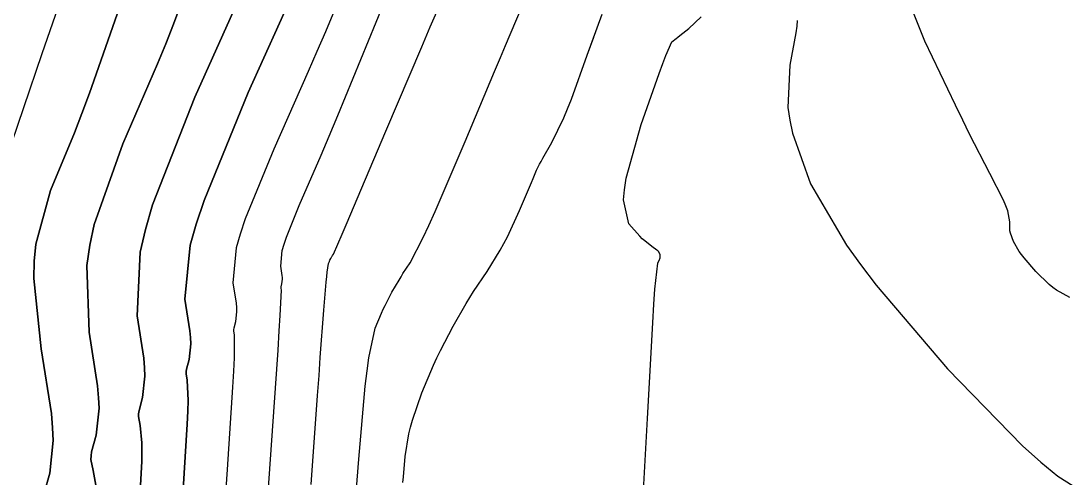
# Model space of a CAD drawing. Header units: metres. Extents: x 837117 to 838479, y 1189012 to 1191015.
# Drawn here: x 837843.6 to 837900.8, y 1190327.7 to 1190352.7 of the extents above; entities that cross this region are included whole.
import ezdxf

# ---------------------------------------------------------------- set-up
doc = ezdxf.new("R2010")
doc.units = ezdxf.units.M
doc.header["$LTSCALE"] = 0.3
doc.layers.add('COTAS 10', color=1, linetype='Continuous')
doc.layers.add('COTAS INT', color=252, linetype='Continuous')

msp = doc.modelspace()

# ---------------------------------------------------------------- linework, layer by layer
at = {"layer": 'COTAS 10'}
for points in [[(837850.088, 1190325.963), (837850.236, 1190328.609), (837850.249, 1190329.149), (837850.249, 1190329.604), (837850.149, 1190330.554), (837850.059, 1190331.033), (837850.067, 1190331.193), (837850.088, 1190331.365), (837850.283, 1190332.084), (837850.41, 1190333.252), (837850.39, 1190333.708), (837850.344, 1190334.221), (837849.979, 1190336.55), (837850.144, 1190340.024), (837850.434, 1190341.259), (837850.83, 1190342.612), (837853.141, 1190348.486), (837855.632, 1190354.063)], [(837855.632, 1190354.063), (837853.141, 1190348.486), (837850.83, 1190342.612), (837850.434, 1190341.259), (837850.144, 1190340.024), (837849.979, 1190336.55), (837850.344, 1190334.221), (837850.39, 1190333.708), (837850.41, 1190333.252), (837850.283, 1190332.084), (837850.088, 1190331.365), (837850.067, 1190331.193), (837850.059, 1190331.033), (837850.149, 1190330.554), (837850.249, 1190329.604), (837850.249, 1190329.149), (837850.236, 1190328.609), (837850.088, 1190325.963)], [(837861.776, 1190324.815), (837862.084, 1190328.711), (837862.447, 1190332.699), (837862.546, 1190333.534), (837862.643, 1190334.251), (837862.985, 1190335.866), (837863.33, 1190336.686), (837863.429, 1190336.901), (837863.529, 1190337.112), (837863.902, 1190337.832), (837864.288, 1190338.498), (837864.396, 1190338.675), (837864.505, 1190338.848), (837864.903, 1190339.447), (837865.607, 1190340.815), (837865.908, 1190341.473), (837866.256, 1190342.252), (837867.898, 1190346.076), (837869.505, 1190349.891), (837869.83, 1190350.664), (837870.104, 1190351.315), (837870.662, 1190352.644), (837870.885, 1190353.148)], [(837861.776, 1190324.815), (837862.084, 1190328.711), (837862.447, 1190332.699), (837862.546, 1190333.534), (837862.643, 1190334.251), (837862.985, 1190335.866), (837863.33, 1190336.686), (837863.429, 1190336.901), (837863.529, 1190337.112), (837863.902, 1190337.832), (837864.288, 1190338.498), (837864.396, 1190338.675), (837864.505, 1190338.848), (837864.903, 1190339.447), (837865.607, 1190340.815), (837865.908, 1190341.473), (837866.256, 1190342.252), (837867.898, 1190346.076), (837869.505, 1190349.891), (837869.83, 1190350.664), (837870.104, 1190351.315), (837870.662, 1190352.644), (837870.885, 1190353.148)]]:
    msp.add_lwpolyline(points, dxfattribs=at)
at = {"layer": 'COTAS INT'}
for points in [[(837856.916, 1190323.765), (837857.299, 1190329.227), (837857.679, 1190334.67), (837857.749, 1190335.716), (837857.802, 1190336.562), (837857.865, 1190337.953), (837857.846, 1190338.057), (837857.847, 1190338.092), (837857.852, 1190338.129), (837857.894, 1190338.284), (837857.922, 1190338.538), (837857.917, 1190338.636), (837857.908, 1190338.748), (837857.828, 1190339.252), (837857.915, 1190340.117), (837858.009, 1190340.454), (837858.134, 1190340.835), (837858.842, 1190342.566), (837860.037, 1190345.326), (837860.47, 1190346.355), (837860.947, 1190347.5), (837863.037, 1190352.593), (837864.963, 1190357.302)], [(837856.916, 1190323.765), (837857.299, 1190329.227), (837857.679, 1190334.67), (837857.749, 1190335.716), (837857.802, 1190336.562), (837857.865, 1190337.953), (837857.846, 1190338.057), (837857.847, 1190338.092), (837857.852, 1190338.129), (837857.894, 1190338.284), (837857.922, 1190338.538), (837857.917, 1190338.636), (837857.908, 1190338.748), (837857.828, 1190339.252), (837857.915, 1190340.117), (837858.009, 1190340.454), (837858.134, 1190340.835), (837858.842, 1190342.566), (837860.037, 1190345.326), (837860.47, 1190346.355), (837860.947, 1190347.5), (837863.037, 1190352.593), (837864.963, 1190357.302)], [(837846.797, 1190356.699), (837844.78, 1190350.852), (837842.784, 1190344.96)], [(837846.797, 1190356.699), (837844.78, 1190350.852), (837842.784, 1190344.96)], [(837853.247, 1190355.941), (837851.977, 1190352.474), (837851.553, 1190351.412), (837851.099, 1190350.306), (837849.2, 1190345.941), (837847.64, 1190341.532), (837847.4, 1190340.398), (837847.242, 1190339.3), (837847.362, 1190335.649), (837847.823, 1190332.712), (837847.88, 1190332.065), (837847.907, 1190331.49), (837847.746, 1190330.017), (837847.5, 1190329.111), (837847.473, 1190328.894), (837847.464, 1190328.692), (837847.576, 1190328.087), (837847.732, 1190327.285)], [(837847.732, 1190327.285), (837847.576, 1190328.087), (837847.464, 1190328.692), (837847.473, 1190328.894), (837847.5, 1190329.111), (837847.746, 1190330.017), (837847.907, 1190331.49), (837847.88, 1190332.065), (837847.823, 1190332.712), (837847.362, 1190335.649), (837847.242, 1190339.3), (837847.4, 1190340.398), (837847.64, 1190341.532), (837849.2, 1190345.941), (837851.099, 1190350.306), (837851.553, 1190351.412), (837851.977, 1190352.474), (837853.247, 1190355.941)], [(837861.774, 1190355.673), (837860.265, 1190352.06), (837859.805, 1190350.989), (837859.327, 1190349.888), (837857.446, 1190345.657), (837855.886, 1190341.841), (837855.61, 1190341.002), (837855.402, 1190340.257), (837855.212, 1190338.351), (837855.386, 1190337.239), (837855.408, 1190336.994), (837855.418, 1190336.776), (837855.357, 1190336.217), (837855.264, 1190335.874), (837855.254, 1190335.792), (837855.25, 1190335.716), (837855.293, 1190335.486), (837855.285, 1190334.243), (837855.249, 1190333.527), (837855.198, 1190332.649), (837854.895, 1190328.139), (837854.584, 1190323.604)], [(837861.774, 1190355.673), (837860.265, 1190352.06), (837859.805, 1190350.989), (837859.327, 1190349.888), (837857.446, 1190345.657), (837855.886, 1190341.841), (837855.61, 1190341.002), (837855.402, 1190340.257), (837855.212, 1190338.351), (837855.386, 1190337.239), (837855.408, 1190336.994), (837855.418, 1190336.776), (837855.357, 1190336.217), (837855.264, 1190335.874), (837855.254, 1190335.792), (837855.25, 1190335.716), (837855.293, 1190335.486), (837855.285, 1190334.243), (837855.249, 1190333.527), (837855.198, 1190332.649), (837854.895, 1190328.139), (837854.584, 1190323.604)], [(837900.916, 1190337.542), (837900.195, 1190337.943), (837899.994, 1190338.089), (837899.793, 1190338.251), (837899.06, 1190338.963), (837898.425, 1190339.71), (837898.285, 1190339.894), (837898.161, 1190340.067), (837897.841, 1190340.612), (837897.679, 1190341.066), (837897.654, 1190341.182), (837897.638, 1190341.295), (837897.654, 1190341.671), (837897.531, 1190342.29), (837897.428, 1190342.557), (837897.294, 1190342.864), (837896.561, 1190344.32), (837895.449, 1190346.479), (837895.077, 1190347.23), (837894.677, 1190348.047), (837892.999, 1190351.552), (837891.65, 1190354.936)], [(837852.492, 1190327.051), (837852.717, 1190330.629), (837852.749, 1190331.338), (837852.767, 1190331.924), (837852.721, 1190333.02), (837852.655, 1190333.375), (837852.66, 1190333.493), (837852.676, 1190333.62), (837852.82, 1190334.151), (837852.914, 1190335.014), (837852.899, 1190335.351), (837852.865, 1190335.73), (837852.595, 1190337.45), (837852.889, 1190340.398), (837853.212, 1190341.55), (837853.638, 1190342.847), (837856.05, 1190348.748), (837858.616, 1190354.45)], [(837858.616, 1190354.45), (837856.05, 1190348.748), (837853.638, 1190342.847), (837853.212, 1190341.55), (837852.889, 1190340.398), (837852.595, 1190337.45), (837852.865, 1190335.73), (837852.899, 1190335.351), (837852.914, 1190335.014), (837852.82, 1190334.151), (837852.676, 1190333.62), (837852.66, 1190333.493), (837852.655, 1190333.375), (837852.721, 1190333.02), (837852.767, 1190331.924), (837852.749, 1190331.338), (837852.717, 1190330.629), (837852.492, 1190327.051)], [(837849.014, 1190353.397), (837847.38, 1190348.717), (837846.965, 1190347.595), (837846.566, 1190346.549), (837845.26, 1190343.397), (837844.45, 1190340.452), (837844.365, 1190339.536), (837844.339, 1190338.577), (837844.746, 1190334.748), (837845.302, 1190331.203), (837845.371, 1190330.422), (837845.403, 1190329.729), (837845.209, 1190327.95), (837844.913, 1190326.856)], [(837844.913, 1190326.856), (837845.209, 1190327.95), (837845.403, 1190329.729), (837845.371, 1190330.422), (837845.302, 1190331.203), (837844.746, 1190334.748), (837844.339, 1190338.577), (837844.365, 1190339.536), (837844.45, 1190340.452), (837845.26, 1190343.397), (837846.566, 1190346.549), (837846.965, 1190347.595), (837847.38, 1190348.717), (837849.014, 1190353.397)], [(837859.489, 1190327.33), (837859.839, 1190332.194), (837859.919, 1190333.282), (837859.99, 1190334.259), (837860.186, 1190336.856), (837860.312, 1190338.383), (837860.341, 1190338.685), (837860.366, 1190338.934), (837860.434, 1190339.399), (837860.484, 1190339.518), (837860.498, 1190339.55), (837860.513, 1190339.58), (837860.567, 1190339.685), (837860.623, 1190339.782), (837860.639, 1190339.807), (837860.655, 1190339.833), (837860.712, 1190339.92), (837861.186, 1190341.001), (837861.464, 1190341.652), (837861.806, 1190342.457), (837863.571, 1190346.636), (837865.531, 1190351.251), (837865.995, 1190352.329), (837866.425, 1190353.322)], [(837859.489, 1190327.33), (837859.839, 1190332.194), (837859.919, 1190333.282), (837859.99, 1190334.259), (837860.186, 1190336.856), (837860.312, 1190338.383), (837860.341, 1190338.685), (837860.366, 1190338.934), (837860.434, 1190339.399), (837860.484, 1190339.518), (837860.498, 1190339.55), (837860.513, 1190339.58), (837860.567, 1190339.685), (837860.623, 1190339.782), (837860.639, 1190339.807), (837860.655, 1190339.833), (837860.712, 1190339.92), (837861.186, 1190341.001), (837861.464, 1190341.652), (837861.806, 1190342.457), (837863.571, 1190346.636), (837865.531, 1190351.251), (837865.995, 1190352.329), (837866.425, 1190353.322)], [(837864.495, 1190327.428), (837864.527, 1190327.736), (837864.629, 1190328.862), (837864.822, 1190330.087), (837864.912, 1190330.457), (837865.019, 1190330.84), (837865.537, 1190332.333), (837866.177, 1190333.853), (837866.36, 1190334.253), (837866.546, 1190334.643), (837867.237, 1190335.979), (837867.953, 1190337.214), (837868.154, 1190337.542), (837868.356, 1190337.864), (837869.094, 1190338.974), (837869.82, 1190340.136), (837870.014, 1190340.491), (837870.206, 1190340.859), (837870.873, 1190342.305), (837871.408, 1190343.577), (837871.517, 1190343.835), (837871.608, 1190344.052), (837871.794, 1190344.495), (837871.967, 1190344.834), (837872.051, 1190344.986), (837872.149, 1190345.162), (837872.634, 1190346.009), (837873.285, 1190347.355), (837873.49, 1190347.847), (837873.705, 1190348.391), (837874.568, 1190350.785), (837875.383, 1190353.03)], [(837877.561, 1190325.682), (837877.865, 1190330.932), (837878.145, 1190336.163), (837878.208, 1190337.178), (837878.266, 1190338.004), (837878.427, 1190339.425), (837878.52, 1190339.613), (837878.536, 1190339.663), (837878.547, 1190339.711), (837878.552, 1190339.878), (837878.468, 1190340.043), (837878.423, 1190340.091), (837878.369, 1190340.14), (837878.098, 1190340.324), (837877.704, 1190340.633), (837877.573, 1190340.759), (837877.432, 1190340.904), (837876.845, 1190341.578), (837876.553, 1190342.889), (837876.599, 1190343.437), (837876.699, 1190344.063), (837877.517, 1190346.992), (837878.489, 1190349.785), (837878.687, 1190350.326), (837878.853, 1190350.768), (837879.195, 1190351.524), (837879.423, 1190351.698), (837879.517, 1190351.771), (837879.624, 1190351.856), (837880.124, 1190352.254), (837880.789, 1190352.88)], [(837886.04, 1190352.686), (837886.007, 1190352.379), (837885.957, 1190352.016), (837885.625, 1190350.237), (837885.527, 1190347.937), (837885.624, 1190347.245), (837885.775, 1190346.53), (837886.767, 1190343.749), (837888.73, 1190340.413), (837889.493, 1190339.348), (837890.351, 1190338.222), (837894.241, 1190333.644), (837898.346, 1190329.44), (837899.339, 1190328.55), (837900.271, 1190327.779), (837903.117, 1190325.982)], [(837864.495, 1190327.428), (837864.527, 1190327.736), (837864.629, 1190328.862), (837864.822, 1190330.087), (837864.912, 1190330.457), (837865.019, 1190330.84), (837865.537, 1190332.333), (837866.177, 1190333.853), (837866.36, 1190334.253), (837866.546, 1190334.643), (837867.237, 1190335.979), (837867.953, 1190337.214), (837868.154, 1190337.542), (837868.356, 1190337.864), (837869.094, 1190338.974), (837869.82, 1190340.136), (837870.014, 1190340.491), (837870.206, 1190340.859), (837870.873, 1190342.305), (837871.408, 1190343.577), (837871.517, 1190343.835), (837871.608, 1190344.052), (837871.794, 1190344.495), (837871.967, 1190344.834), (837872.051, 1190344.986), (837872.149, 1190345.162), (837872.634, 1190346.009), (837873.285, 1190347.355), (837873.49, 1190347.847), (837873.705, 1190348.391), (837874.568, 1190350.785), (837874.923, 1190351.764)]]:
    msp.add_lwpolyline(points, dxfattribs=at)

doc.saveas('drawing.dxf')
